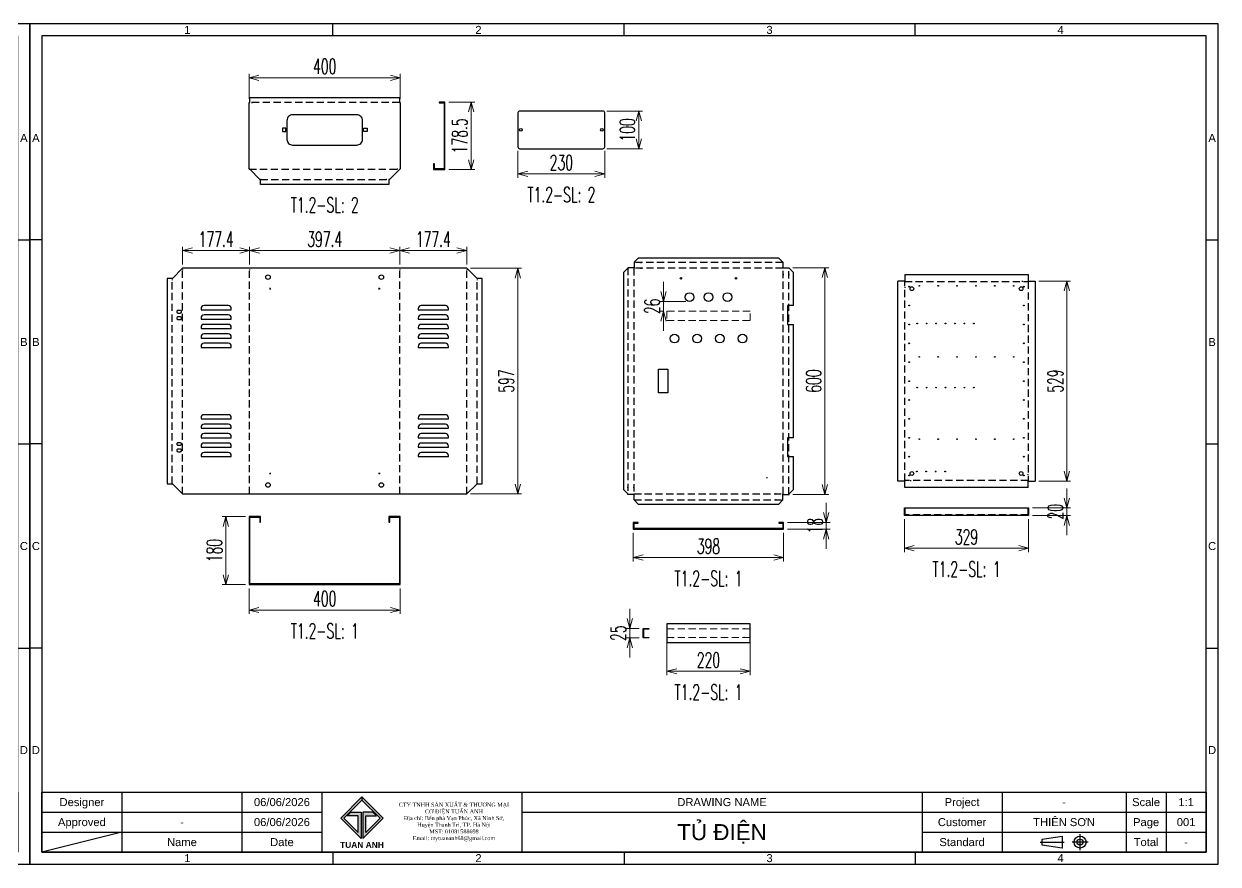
# Model space of a CAD drawing. Header units: millimetres. Extents: x -104279 to -34270, y 22549 to 46153.
# Drawn here: x -101150 to -97988, y 43929 to 46153 of the extents above; entities that cross this region are included whole.
import ezdxf
from ezdxf.enums import TextEntityAlignment as Align

# ---------------------------------------------------------------- set-up
doc = ezdxf.new("R2010")
doc.units = ezdxf.units.MM
doc.header["$LTSCALE"] = 3
doc.linetypes.add('HIDDEN', pattern=[9.525, 6.35, -3.175])
doc.layers.add('@.DM. NÉT ĐỨT', color=8, linetype='HIDDEN', lineweight=9)
for name, color, linetype in [('@.HIDDEN', 8, 'HIDDEN'), ('@.TEXT', 7, 'Continuous'), ('@.VISIBLE', 7, 'Continuous'), ('dim', 7, 'Continuous'), ('S-DIM', 7, 'Continuous')]:
    doc.layers.add(name, color=color, linetype=linetype)
doc.styles.add('Ann_w01', font='romans.shx', dxfattribs={"width": 0.6, "bigfont": 'chineset.shx'})
doc.styles.add('Arial', font='arial.ttf')
doc.dimstyles.new('Dim 01_SC20', dxfattribs={"dimscale": 20, "dimtxt": 2, "dimasz": 1.3, "dimexe": 0.5, "dimexo": 0.5, "dimgap": 0.5, "dimtad": 1, "dimdec": 1, "dimzin": 12, "dimdsep": 46, "dimtxsty": 'Ann_w01', "dimblk": 'OPEN30', "dimcen": 1.5, "dimclrd": 6, "dimclre": 6, "dimclrt": 3, "dimadec": 1, "dimazin": 3, "dimtm": 1e-09, "dimtfac": 1, "dimtdec": 1, "dimtix": 1, "dimtmove": 0, "dimatfit": 3, "dimldrblk": 'OPEN30', "dimfxl": 0, "dimtolj": 1, "dimlwd": 20, "dimlwe": 20, "dimarcsym": 0})

# ---------------------------------------------------------------- blocks, each defined once
blk = doc.blocks.new('Standard ISO')
at = {"color": 6}
for p, q in [((-6, 0), (0, 0)), ((6, 0), (2, 0)), ((4, -2), (4, 2))]:
    blk.add_line(p, q, dxfattribs=at)
blk.add_lwpolyline([(-0.5, 1.5), (-0.5, -1.5), (-5.5, -0.75), (-5.5, 0.75), (-0.5, 1.5)])
for radius in [1.5, 0.75]:
    blk.add_circle((4, 0), radius)
blk = doc.blocks.new('A$C4dbb82d6')
at = {"layer": '@.VISIBLE'}
h = blk.add_hatch(color=30, dxfattribs=at)
h.dxf.hatch_style = 1
h.paths.add_polyline_path([(0.21, 4.97), (3.62, 1.56), (3.62, 5.97), (1.92, 5.97), (1.3, 5.35), (3.12, 5.35), (3.12, 2.59), (0.74, 4.97), (3.75, 7.98), (3.75, 8.51)])
h = blk.add_hatch(color=150, dxfattribs=at)
h.dxf.hatch_style = 1
h.paths.add_polyline_path([(6.76, 4.97), (4.37, 2.59), (4.37, 5.35), (6.2, 5.35), (5.58, 5.97), (3.88, 5.97), (3.88, 1.56), (7.29, 4.97), (3.75, 8.51), (3.75, 7.98)])
at = {"layer": '@.VISIBLE', "color": 30}
blk.add_lwpolyline([(3.62, 5.97), (3.62, 1.56), (0.21, 4.97), (3.75, 8.51), (3.75, 7.98), (0.74, 4.97), (3.12, 2.59), (3.12, 5.35), (1.3, 5.35), (1.92, 5.97)], close=True, dxfattribs=at)
at = {"layer": '@.VISIBLE', "color": 150}
blk.add_lwpolyline([(3.88, 5.97), (3.88, 1.56), (7.29, 4.97), (3.75, 8.51), (3.75, 7.98), (6.76, 4.97), (4.37, 2.59), (4.37, 5.35), (6.2, 5.35), (5.58, 5.97)], close=True, dxfattribs=at)
at = {"layer": '@.VISIBLE', "color": 30, "insert": (3.75, 0.51), "char_height": 1, "attachment_point": 5, "style": 'Ann_w01'}
blk.add_mtext_dynamic_manual_height_columns('{\\fArial|b1|i0|c0|p34;\\W1;TUAN ANH}', width=7.5, gutter_width=49.6, heights=[0], dxfattribs=at)
blk = doc.blocks.new('KHUNG BAN VE (Made by Tung)')
at = {"layer": '@.VISIBLE', "color": 8}
for p, q in [((75.75, 207), (75.75, 210)), ((148.5, 207), (148.5, 210)), ((221.25, 207), (221.25, 210)), ((3, 156), (0, 156)), ((294, 156), (297, 156)), ((3, 105), (0, 105)), ((294, 105), (297, 105)), ((3, 54), (0, 54)), ((294, 54), (297, 54)), ((23, 18), (23, 3)), ((53, 18), (53, 3)), ((73, 18), (73, 3)), ((123, 18), (123, 3)), ((223, 18), (223, 3)), ((243, 18), (243, 3)), ((274, 18), (274, 3)), ((284, 18), (284, 3)), ((3, 13), (73, 13)), ((123, 13), (294, 13)), ((3, 8), (73, 8)), ((23, 8), (3, 3)), ((223, 8), (294, 8)), ((75.75, 3), (75.75, 0)), ((148.5, 3), (148.5, 0)), ((221.25, 3), (221.25, 0))]:
    blk.add_line(p, q, dxfattribs=at)
for points in [[(0, 0), (297, 0), (297, 210), (0, 210)], [(3, 3), (294, 3), (294, 207), (3, 207)], [(3, 18), (294, 18), (294, 3), (3, 3)]]:
    blk.add_lwpolyline(points, close=True, dxfattribs=at)
at = {"xscale": 1.5, "yscale": 1.5, "zscale": 1.5}
blk.add_blockref('A$C4dbb82d6', (77.375, 4.041), dxfattribs=at)
blk.add_blockref('Standard ISO', (258.5, 5.5))
at = {"layer": '@.TEXT', "color": 1, "style": 'Arial'}
for s, p in [('1', (39.375, 208.5)), ('2', (112.125, 208.5)), ('3', (184.875, 208.5)), ('4', (257.625, 208.5)), ('A', (1.5, 181.5)), ('A', (295.5, 181.5)), ('B', (1.5, 130.5)), ('B', (295.5, 130.5)), ('C', (1.5, 79.5)), ('C', (295.5, 79.5)), ('D', (1.5, 28.5)), ('D', (295.5, 28.5)), ('06/06/2026', (63, 15.5)), ('06/06/2026', (63, 10.5)), ('1', (39.375, 1.5)), ('2', (112.125, 1.5)), ('3', (184.875, 1.5)), ('4', (257.625, 1.5))]:
    blk.add_text(s, height=2, dxfattribs=at).set_placement(p, align=Align.MIDDLE_CENTER)
at = {"layer": '@.TEXT', "color": 2, "style": 'Arial'}
for s, p in [('Designer', (13, 15.5)), ('DRAWING NAME', (173, 15.5)), ('Project', (233, 15.5)), ('Scale', (279, 15.5)), ('Approved', (13, 10.5)), ('Customer', (233, 10.5)), ('Page', (279, 10.5)), ('Name', (38, 5.5)), ('Date', (63, 5.5)), ('Standard', (233, 5.5)), ('Total', (279, 5.5))]:
    blk.add_text(s, height=2, dxfattribs=at).set_placement(p, align=Align.MIDDLE_CENTER)
at = {"layer": '@.TEXT', "color": 1, "style": 'Arial'}
for tag, height, p in [('DESIGNER_NAME', 2, (38, 15.5)), ('PROJECT_CODE', 2, (258.5, 15.5)), ('SCALE', 2, (289, 15.5)), ('APPROVED_NAME', 2, (38, 10.5)), ('DRAWING_NAME', 4, (173, 8)), ('CUSTOMER_NAME', 2, (258.5, 10.5)), ('PAGE', 2, (289, 10.5)), ('TOTAL', 2, (289, 5.5))]:
    blk.add_attdef(tag, text='', height=height, dxfattribs=at).set_placement(p, align=Align.MIDDLE_CENTER)
at = {"layer": '@.VISIBLE', "color": 30, "insert": (106, 10.5), "char_height": 1, "attachment_point": 5, "style": 'Ann_w01'}
blk.add_mtext_dynamic_manual_height_columns('{\\fTimes New Roman|b0|i0|c0|p18;\\W1;CTY TNHH SẢN XUẤT & THƯƠNG MẠI CƠ ĐIỆN TUẤN ANH\\PĐịa chỉ: Bến phà Vạn Phúc, Xã Ninh Sở, Huyện Thanh Trì, TP. Hà Nội\\PMST: 01081588698\\PEmail: ctytuananh68@gmail.com}', width=28.70976, gutter_width=99.197, heights=[0], dxfattribs=at)
blk = doc.blocks.new('_Open30')
at = {"color": 0, "linetype": 'ByBlock', "lineweight": -2}
for p, q in [((-1, 0.27), (0, 0)), ((0, 0), (-1, -0.27)), ((0, 0), (-1, 0))]:
    blk.add_line(p, q, dxfattribs=at)
blk = doc.blocks.new('*D911')
at = {"layer": '@.VISIBLE', "color": 6, "lineweight": 20}
for p, q in [((-100553.3, 44659.3), (-100553.3, 44592)), ((-100153.3, 44659.3), (-100153.3, 44592)), ((-100527.3, 44602), (-100179.3, 44602))]:
    blk.add_line(p, q, dxfattribs=at)
at = {"layer": 'Defpoints', "color": 0}
for p in [(-100553.3, 44669.3), (-100153.3, 44669.3), (-100153.3, 44602)]:
    blk.add_point(p, dxfattribs=at)
at = {"layer": '@.VISIBLE', "color": 6, "lineweight": 20, "xscale": 26, "yscale": 26, "zscale": 26, "rotation": 180}
blk.add_blockref('_Open30', (-100553.3, 44602), dxfattribs=at)
at = {"layer": '@.VISIBLE', "color": 6, "lineweight": 20, "xscale": 26, "yscale": 26, "zscale": 26}
blk.add_blockref('_Open30', (-100153.3, 44602), dxfattribs=at)
at = {"layer": '@.VISIBLE', "color": 3, "insert": (-100353.3, 44632), "char_height": 40, "attachment_point": 5, "style": 'Ann_w01'}
blk.add_mtext('\\A1;400', dxfattribs=at)
blk = doc.blocks.new('*D912')
at = {"layer": '@.VISIBLE', "color": 6, "lineweight": 20}
for p, q in [((-100563.3, 44849.3), (-100625.1, 44849.3)), ((-100615.1, 44695.3), (-100615.1, 44823.3)), ((-100563.3, 44669.3), (-100625.1, 44669.3))]:
    blk.add_line(p, q, dxfattribs=at)
at = {"layer": 'Defpoints', "color": 0}
for p in [(-100615.1, 44849.3), (-100553.3, 44849.3), (-100553.3, 44669.3)]:
    blk.add_point(p, dxfattribs=at)
at = {"layer": '@.VISIBLE', "color": 6, "lineweight": 20, "xscale": 26, "yscale": 26, "zscale": 26}
for p, rotation in [((-100615.1, 44849.3), 90), ((-100615.1, 44669.3), 270)]:
    blk.add_blockref('_Open30', p, dxfattribs=dict(at, rotation=rotation))
at = {"layer": '@.VISIBLE', "color": 3, "insert": (-100645.1, 44759.3), "char_height": 40, "attachment_point": 5, "rotation": 90, "style": 'Ann_w01'}
blk.add_mtext('\\A1;180', dxfattribs=at)
blk = doc.blocks.new('*D913')
at = {"layer": '@.VISIBLE', "color": 6, "lineweight": 20}
for p, q in [((-99967, 45506.4), (-99832.4, 45506.4)), ((-99842.4, 44935.4), (-99842.4, 45480.4)), ((-99967, 44909.4), (-99832.4, 44909.4))]:
    blk.add_line(p, q, dxfattribs=at)
at = {"layer": 'Defpoints', "color": 0}
for p in [(-99977, 45506.4), (-99842.4, 45506.4), (-99977, 44909.4)]:
    blk.add_point(p, dxfattribs=at)
at = {"layer": '@.VISIBLE', "color": 6, "lineweight": 20, "xscale": 26, "yscale": 26, "zscale": 26}
for p, rotation in [((-99842.4, 45506.4), 90), ((-99842.4, 44909.4), 270)]:
    blk.add_blockref('_Open30', p, dxfattribs=dict(at, rotation=rotation))
at = {"layer": '@.VISIBLE', "color": 3, "insert": (-99872.4, 45207.9), "char_height": 40, "attachment_point": 5, "rotation": 90, "style": 'Ann_w01'}
blk.add_mtext('\\A1;597', dxfattribs=at)
blk = doc.blocks.new('*D914')
at = {"layer": '@.VISIBLE', "color": 6, "lineweight": 20}
for p, q in [((-100552, 45516.4), (-100552, 45563.5)), ((-100526, 45553.5), (-100180.6, 45553.5)), ((-100154.6, 45516.4), (-100154.6, 45563.5))]:
    blk.add_line(p, q, dxfattribs=at)
at = {"layer": 'Defpoints', "color": 0}
for p in [(-100154.6, 45553.5), (-100552, 45506.4), (-100154.6, 45506.4)]:
    blk.add_point(p, dxfattribs=at)
at = {"layer": '@.VISIBLE', "color": 6, "lineweight": 20, "xscale": 26, "yscale": 26, "zscale": 26, "rotation": 180}
blk.add_blockref('_Open30', (-100552, 45553.5), dxfattribs=at)
at = {"layer": '@.VISIBLE', "color": 6, "lineweight": 20, "xscale": 26, "yscale": 26, "zscale": 26}
blk.add_blockref('_Open30', (-100154.6, 45553.5), dxfattribs=at)
at = {"layer": '@.VISIBLE', "color": 3, "insert": (-100353.3, 45583.5), "char_height": 40, "attachment_point": 5, "style": 'Ann_w01'}
blk.add_mtext('\\A1;397.4', dxfattribs=at)
blk = doc.blocks.new('*D915')
at = {"layer": '@.VISIBLE', "color": 6, "lineweight": 20}
for p, q in [((-100154.6, 45516.4), (-100154.6, 45563.5)), ((-100128.6, 45553.5), (-100003.2, 45553.5)), ((-99977.2, 45516.4), (-99977.2, 45563.5))]:
    blk.add_line(p, q, dxfattribs=at)
at = {"layer": 'Defpoints', "color": 0}
for p in [(-99977.2, 45553.5), (-100154.6, 45506.4), (-99977.2, 45506.4)]:
    blk.add_point(p, dxfattribs=at)
at = {"layer": '@.VISIBLE', "color": 6, "lineweight": 20, "xscale": 26, "yscale": 26, "zscale": 26, "rotation": 180}
blk.add_blockref('_Open30', (-100154.6, 45553.5), dxfattribs=at)
at = {"layer": '@.VISIBLE', "color": 6, "lineweight": 20, "xscale": 26, "yscale": 26, "zscale": 26}
blk.add_blockref('_Open30', (-99977.2, 45553.5), dxfattribs=at)
at = {"layer": '@.VISIBLE', "color": 3, "insert": (-100065.9, 45583.5), "char_height": 40, "attachment_point": 5, "style": 'Ann_w01'}
blk.add_mtext('\\A1;177.4', dxfattribs=at)
blk = doc.blocks.new('*D901')
at = {"layer": '@.VISIBLE', "color": 6, "lineweight": 20}
for p, q in [((-100729.4, 45516.4), (-100729.4, 45563.5)), ((-100578, 45553.5), (-100703.4, 45553.5)), ((-100552, 45516.4), (-100552, 45563.5))]:
    blk.add_line(p, q, dxfattribs=at)
at = {"layer": 'Defpoints', "color": 0}
for p in [(-100729.4, 45553.5), (-100729.4, 45506.4), (-100552, 45506.4)]:
    blk.add_point(p, dxfattribs=at)
at = {"layer": '@.VISIBLE', "color": 6, "lineweight": 20, "xscale": 26, "yscale": 26, "zscale": 26, "rotation": 180}
blk.add_blockref('_Open30', (-100729.4, 45553.5), dxfattribs=at)
at = {"layer": '@.VISIBLE', "color": 6, "lineweight": 20, "xscale": 26, "yscale": 26, "zscale": 26}
blk.add_blockref('_Open30', (-100552, 45553.5), dxfattribs=at)
at = {"layer": '@.VISIBLE', "color": 3, "insert": (-100640.7, 45583.5), "char_height": 40, "attachment_point": 5, "style": 'Ann_w01'}
blk.add_mtext('\\A1;177.4', dxfattribs=at)
blk = doc.blocks.new('*D916')
at = {"layer": '@.VISIBLE', "color": 6, "lineweight": 20}
for p, q in [((-100024.9, 45946.2), (-99956, 45946.2)), ((-99966, 45793.7), (-99966, 45920.2)), ((-100024.9, 45767.7), (-99956, 45767.7))]:
    blk.add_line(p, q, dxfattribs=at)
at = {"layer": 'Defpoints', "color": 0}
for p in [(-100034.9, 45946.2), (-99966, 45946.2), (-100034.9, 45767.7)]:
    blk.add_point(p, dxfattribs=at)
at = {"layer": '@.VISIBLE', "color": 6, "lineweight": 20, "xscale": 26, "yscale": 26, "zscale": 26}
for p, rotation in [((-99966, 45946.2), 90), ((-99966, 45767.7), 270)]:
    blk.add_blockref('_Open30', p, dxfattribs=dict(at, rotation=rotation))
at = {"layer": '@.VISIBLE', "color": 3, "insert": (-99996, 45857), "char_height": 40, "attachment_point": 5, "rotation": 90, "style": 'Ann_w01'}
blk.add_mtext('\\A1;178.5', dxfattribs=at)
blk = doc.blocks.new('*D917')
at = {"layer": '@.VISIBLE', "color": 6, "lineweight": 20}
for p, q in [((-100553.3, 45954.9), (-100553.3, 46020.7)), ((-100527.3, 46010.7), (-100179.3, 46010.7)), ((-100153.3, 45954.9), (-100153.3, 46020.7))]:
    blk.add_line(p, q, dxfattribs=at)
at = {"layer": 'Defpoints', "color": 0}
for p in [(-100153.3, 46010.7), (-100553.3, 45944.9), (-100153.3, 45944.9)]:
    blk.add_point(p, dxfattribs=at)
at = {"layer": '@.VISIBLE', "color": 6, "lineweight": 20, "xscale": 26, "yscale": 26, "zscale": 26, "rotation": 180}
blk.add_blockref('_Open30', (-100553.3, 46010.7), dxfattribs=at)
at = {"layer": '@.VISIBLE', "color": 6, "lineweight": 20, "xscale": 26, "yscale": 26, "zscale": 26}
blk.add_blockref('_Open30', (-100153.3, 46010.7), dxfattribs=at)
at = {"layer": '@.VISIBLE', "color": 3, "insert": (-100353.3, 46040.7), "char_height": 40, "attachment_point": 5, "style": 'Ann_w01'}
blk.add_mtext('\\A1;400', dxfattribs=at)
blk = doc.blocks.new('*D918')
at = {"layer": '@.VISIBLE', "color": 6, "lineweight": 20}
for p, q in [((-99841.9, 45817.7), (-99841.9, 45746.3)), ((-99611.9, 45817.7), (-99611.9, 45746.3)), ((-99815.9, 45756.3), (-99637.9, 45756.3))]:
    blk.add_line(p, q, dxfattribs=at)
at = {"layer": 'Defpoints', "color": 0}
for p in [(-99841.9, 45827.7), (-99611.9, 45827.7), (-99611.9, 45756.3)]:
    blk.add_point(p, dxfattribs=at)
at = {"layer": '@.VISIBLE', "color": 6, "lineweight": 20, "xscale": 26, "yscale": 26, "zscale": 26, "rotation": 180}
blk.add_blockref('_Open30', (-99841.9, 45756.3), dxfattribs=at)
at = {"layer": '@.VISIBLE', "color": 6, "lineweight": 20, "xscale": 26, "yscale": 26, "zscale": 26}
blk.add_blockref('_Open30', (-99611.9, 45756.3), dxfattribs=at)
at = {"layer": '@.VISIBLE', "color": 3, "insert": (-99726.9, 45786.3), "char_height": 40, "attachment_point": 5, "style": 'Ann_w01'}
blk.add_mtext('\\A1;230', dxfattribs=at)
blk = doc.blocks.new('*D919')
at = {"layer": '@.VISIBLE', "color": 6, "lineweight": 20}
for p, q in [((-99606.9, 45922.7), (-99512.2, 45922.7)), ((-99522.2, 45896.7), (-99522.2, 45848.7)), ((-99606.9, 45822.7), (-99512.2, 45822.7))]:
    blk.add_line(p, q, dxfattribs=at)
at = {"layer": 'Defpoints', "color": 0}
for p in [(-99616.9, 45922.7), (-99616.9, 45822.7), (-99522.2, 45822.7)]:
    blk.add_point(p, dxfattribs=at)
at = {"layer": '@.VISIBLE', "color": 6, "lineweight": 20, "xscale": 26, "yscale": 26, "zscale": 26}
for p, rotation in [((-99522.2, 45922.7), 90), ((-99522.2, 45822.7), 270)]:
    blk.add_blockref('_Open30', p, dxfattribs=dict(at, rotation=rotation))
at = {"layer": '@.VISIBLE', "color": 3, "insert": (-99552.2, 45872.7), "char_height": 40, "attachment_point": 5, "rotation": 90, "style": 'Ann_w01'}
blk.add_mtext('\\A1;100', dxfattribs=at)
blk = doc.blocks.new('*D920')
at = {"layer": '@.VISIBLE', "color": 6, "lineweight": 20}
for p, q in [((-99536.5, 44805.9), (-99536.5, 44730.8)), ((-99138.5, 44805.9), (-99138.5, 44730.8)), ((-99510.5, 44740.8), (-99164.5, 44740.8))]:
    blk.add_line(p, q, dxfattribs=at)
at = {"layer": 'Defpoints', "color": 0}
for p in [(-99536.5, 44815.9), (-99138.5, 44815.9), (-99138.5, 44740.8)]:
    blk.add_point(p, dxfattribs=at)
at = {"layer": '@.VISIBLE', "color": 6, "lineweight": 20, "xscale": 26, "yscale": 26, "zscale": 26, "rotation": 180}
blk.add_blockref('_Open30', (-99536.5, 44740.8), dxfattribs=at)
at = {"layer": '@.VISIBLE', "color": 6, "lineweight": 20, "xscale": 26, "yscale": 26, "zscale": 26}
blk.add_blockref('_Open30', (-99138.5, 44740.8), dxfattribs=at)
at = {"layer": '@.VISIBLE', "color": 3, "insert": (-99337.5, 44770.8), "char_height": 40, "attachment_point": 5, "style": 'Ann_w01'}
blk.add_mtext('\\A1;398', dxfattribs=at)
blk = doc.blocks.new('*D921')
at = {"layer": 'Defpoints', "color": 0}
for p in [(-99124.2, 45507.9), (-99029.2, 45507.9), (-99124.2, 44907.9)]:
    blk.add_point(p, dxfattribs=at)
at = {"layer": 'dim', "color": 6, "lineweight": 20}
for p, q in [((-99114.2, 45507.9), (-99019.2, 45507.9)), ((-99029.2, 44933.9), (-99029.2, 45481.9)), ((-99114.2, 44907.9), (-99019.2, 44907.9))]:
    blk.add_line(p, q, dxfattribs=at)
at = {"layer": 'dim', "color": 6, "lineweight": 20, "xscale": 26, "yscale": 26, "zscale": 26}
for p, rotation in [((-99029.2, 45507.9), 90), ((-99029.2, 44907.9), 270)]:
    blk.add_blockref('_Open30', p, dxfattribs=dict(at, rotation=rotation))
at = {"layer": 'dim', "color": 3, "insert": (-99059.2, 45207.9), "char_height": 40, "attachment_point": 5, "rotation": 90, "style": 'Ann_w01'}
blk.add_mtext('\\A1;600', dxfattribs=at)
blk = doc.blocks.new('*U893')
at = {"color": 2}
blk.add_lwpolyline([(32, 5.5), (-32, 5.5, 0.414214), (-40, -2.5), (-40, -5.5), (40, -5.5), (40, -2.5, 0.414214)], format="xyb", close=True, dxfattribs=at)
blk = doc.blocks.new('*U894')
at = {"color": 0, "linetype": 'ByBlock', "lineweight": -2}
for p in [(0, 100), (0, 75), (0, 50), (0, 25), (0, 0)]:
    blk.add_blockref('*U893', p, dxfattribs=at)
blk = doc.blocks.new('*U895')
at = {"color": 2}
blk.add_lwpolyline([(32, 5.5), (-32, 5.5, 0.414214), (-40, -2.5), (-40, -5.5), (40, -5.5), (40, -2.5, 0.414214)], format="xyb", close=True, dxfattribs=at)
blk = doc.blocks.new('*U896')
at = {"color": 0, "linetype": 'ByBlock', "lineweight": -2}
for p in [(0, 100), (0, 75), (0, 50), (0, 25), (0, 0)]:
    blk.add_blockref('*U895', p, dxfattribs=at)
blk = doc.blocks.new('*U897')
at = {"color": 2}
blk.add_lwpolyline([(32, 5.5), (-32, 5.5, 0.414214), (-40, -2.5), (-40, -5.5), (40, -5.5), (40, -2.5, 0.414214)], format="xyb", close=True, dxfattribs=at)
blk = doc.blocks.new('*U885')
at = {"color": 0, "linetype": 'ByBlock', "lineweight": -2}
for p in [(0, 100), (0, 75), (0, 50), (0, 25), (0, 0)]:
    blk.add_blockref('*U897', p, dxfattribs=at)
blk = doc.blocks.new('*U889')
at = {"color": 2}
blk.add_lwpolyline([(32, 5.5), (-32, 5.5, 0.414214), (-40, -2.5), (-40, -5.5), (40, -5.5), (40, -2.5, 0.414214)], format="xyb", close=True, dxfattribs=at)
blk = doc.blocks.new('*U890')
at = {"color": 0, "linetype": 'ByBlock', "lineweight": -2}
for p in [(0, 100), (0, 75), (0, 50), (0, 25), (0, 0)]:
    blk.add_blockref('*U889', p, dxfattribs=at)
blk = doc.blocks.new('*D904')
at = {"layer": '@.VISIBLE', "color": 6, "lineweight": 20}
for p, q in [((-99447.5, 44518.1), (-99447.5, 44429.7)), ((-99227.5, 44518.1), (-99227.5, 44429.7)), ((-99421.5, 44439.7), (-99253.5, 44439.7))]:
    blk.add_line(p, q, dxfattribs=at)
at = {"layer": 'Defpoints', "color": 0}
for p in [(-99447.5, 44528.1), (-99227.5, 44528.1), (-99227.5, 44439.7)]:
    blk.add_point(p, dxfattribs=at)
at = {"layer": '@.VISIBLE', "color": 6, "lineweight": 20, "xscale": 26, "yscale": 26, "zscale": 26, "rotation": 180}
blk.add_blockref('_Open30', (-99447.5, 44439.7), dxfattribs=at)
at = {"layer": '@.VISIBLE', "color": 6, "lineweight": 20, "xscale": 26, "yscale": 26, "zscale": 26}
blk.add_blockref('_Open30', (-99227.5, 44439.7), dxfattribs=at)
at = {"layer": '@.VISIBLE', "color": 3, "insert": (-99337.5, 44469.7), "char_height": 40, "attachment_point": 5, "style": 'Ann_w01'}
blk.add_mtext('\\A1;220', dxfattribs=at)
blk = doc.blocks.new('*D922')
at = {"layer": '@.VISIBLE', "color": 6, "lineweight": 20}
for p, q in [((-99545.8, 44579.1), (-99545.8, 44605.1)), ((-99520.7, 44553.1), (-99555.8, 44553.1)), ((-99545.8, 44553.1), (-99545.8, 44528.1)), ((-99520.7, 44528.1), (-99555.8, 44528.1)), ((-99545.8, 44502.1), (-99545.8, 44476.1))]:
    blk.add_line(p, q, dxfattribs=at)
at = {"layer": 'Defpoints', "color": 0}
for p in [(-99510.7, 44553.1), (-99545.8, 44528.1), (-99510.7, 44528.1)]:
    blk.add_point(p, dxfattribs=at)
at = {"layer": '@.VISIBLE', "color": 6, "lineweight": 20, "xscale": 26, "yscale": 26, "zscale": 26}
for p, rotation in [((-99545.8, 44553.1), 270), ((-99545.8, 44528.1), 90)]:
    blk.add_blockref('_Open30', p, dxfattribs=dict(at, rotation=rotation))
at = {"layer": '@.VISIBLE', "color": 3, "insert": (-99575.8, 44540.6), "char_height": 40, "attachment_point": 5, "rotation": 90, "style": 'Ann_w01'}
blk.add_mtext('\\A1;25', dxfattribs=at)
blk = doc.blocks.new('*D923')
at = {"layer": 'Defpoints', "color": 0}
for p in [(-98819, 44852), (-98490, 44852), (-98490, 44765.4)]:
    blk.add_point(p, dxfattribs=at)
at = {"layer": 'dim', "color": 6, "lineweight": 20}
for p, q in [((-98819, 44842), (-98819, 44755.4)), ((-98490, 44842), (-98490, 44755.4)), ((-98793, 44765.4), (-98516, 44765.4))]:
    blk.add_line(p, q, dxfattribs=at)
at = {"layer": 'dim', "color": 6, "lineweight": 20, "xscale": 26, "yscale": 26, "zscale": 26, "rotation": 180}
blk.add_blockref('_Open30', (-98819, 44765.4), dxfattribs=at)
at = {"layer": 'dim', "color": 6, "lineweight": 20, "xscale": 26, "yscale": 26, "zscale": 26}
blk.add_blockref('_Open30', (-98490, 44765.4), dxfattribs=at)
at = {"layer": 'dim', "color": 3, "insert": (-98654.5, 44795.4), "char_height": 40, "attachment_point": 5, "style": 'Ann_w01'}
blk.add_mtext('\\A1;329', dxfattribs=at)
blk = doc.blocks.new('*D924')
at = {"layer": 'Defpoints', "color": 0}
for p in [(-98472.6, 45472.4), (-98389, 45472.4), (-98472.6, 44943.4)]:
    blk.add_point(p, dxfattribs=at)
at = {"layer": 'dim', "color": 6, "lineweight": 20}
for p, q in [((-98462.6, 45472.4), (-98379, 45472.4)), ((-98389, 44969.4), (-98389, 45446.4)), ((-98462.6, 44943.4), (-98379, 44943.4))]:
    blk.add_line(p, q, dxfattribs=at)
at = {"layer": 'dim', "color": 6, "lineweight": 20, "xscale": 26, "yscale": 26, "zscale": 26}
for p, rotation in [((-98389, 45472.4), 90), ((-98389, 44943.4), 270)]:
    blk.add_blockref('_Open30', p, dxfattribs=dict(at, rotation=rotation))
at = {"layer": 'dim', "color": 3, "insert": (-98419, 45207.9), "char_height": 40, "attachment_point": 5, "rotation": 90, "style": 'Ann_w01'}
blk.add_mtext('\\A1;529', dxfattribs=at)
blk = doc.blocks.new('*U987')
blk.add_circle((0, 0), 1)
blk = doc.blocks.new('*U988')
at = {"color": 0, "linetype": 'ByBlock', "lineweight": -2}
for p in [(0, 0), (50, 0), (100, 0), (150, 0), (200, 0), (250, 0), (300, 0), (350, 0), (400, 0), (450, 0), (500, 0)]:
    blk.add_blockref('*U987', p, dxfattribs=at)
blk = doc.blocks.new('*U989')
blk.add_circle((0, 0), 1)
blk = doc.blocks.new('*U990')
at = {"color": 0, "linetype": 'ByBlock', "lineweight": -2}
for p in [(0, 0), (50, 0), (100, 0), (150, 0), (200, 0), (250, 0)]:
    blk.add_blockref('*U989', p, dxfattribs=at)
blk = doc.blocks.new('*U991')
blk.add_circle((0, 0), 1)
blk = doc.blocks.new('*U992')
at = {"color": 0, "linetype": 'ByBlock', "lineweight": -2}
for p in [(0, 0), (50, 0), (100, 0), (150, 0), (200, 0), (250, 0), (300, 0), (350, 0), (400, 0), (450, 0), (500, 0)]:
    blk.add_blockref('*U991', p, dxfattribs=at)
blk = doc.blocks.new('*U979')
blk.add_circle((0, 0), 1)
blk = doc.blocks.new('*U980')
at = {"color": 0, "linetype": 'ByBlock', "lineweight": -2}
for p in [(0, 0), (50, 0), (100, 0), (150, 0), (200, 0), (250, 0)]:
    blk.add_blockref('*U979', p, dxfattribs=at)
blk = doc.blocks.new('*U981')
blk.add_circle((0, 0), 1)
blk = doc.blocks.new('*U982')
at = {"color": 0, "linetype": 'ByBlock', "lineweight": -2}
for p in [(0, 0), (50, 0), (100, 0), (150, 0), (200, 0), (250, 0)]:
    blk.add_blockref('*U981', p, dxfattribs=at)
blk = doc.blocks.new('*U983')
blk.add_circle((0, 0), 1)
blk = doc.blocks.new('*U984')
at = {"color": 0, "linetype": 'ByBlock', "lineweight": -2}
for p in [(0, 0), (25, 0), (50, 0), (75, 0), (100, 0), (125, 0), (150, 0)]:
    blk.add_blockref('*U983', p, dxfattribs=at)
blk = doc.blocks.new('*U985')
blk.add_circle((0, 0), 1)
blk = doc.blocks.new('*U986')
at = {"color": 0, "linetype": 'ByBlock', "lineweight": -2}
for p in [(0, 0), (25, 0), (50, 0), (75, 0), (100, 0), (125, 0), (150, 0)]:
    blk.add_blockref('*U985', p, dxfattribs=at)
blk = doc.blocks.new('*U978')
blk.add_circle((0, 0), 1)
blk = doc.blocks.new('*U976')
at = {"color": 0, "linetype": 'ByBlock', "lineweight": -2}
for p in [(0, 0), (25, 0), (50, 0), (75, 0)]:
    blk.add_blockref('*U978', p, dxfattribs=at)
blk = doc.blocks.new('*D993')
at = {"layer": 'Defpoints', "color": 0}
for p in [(-98490, 44872), (-98490, 44852), (-98389, 44852)]:
    blk.add_point(p, dxfattribs=at)
at = {"layer": 'S-DIM', "color": 6, "lineweight": 20}
for p, q in [((-98389, 44898), (-98389, 44924)), ((-98480, 44872), (-98379, 44872)), ((-98389, 44872), (-98389, 44852)), ((-98480, 44852), (-98379, 44852)), ((-98389, 44826), (-98389, 44800))]:
    blk.add_line(p, q, dxfattribs=at)
at = {"layer": 'S-DIM', "color": 6, "lineweight": 20, "xscale": 26, "yscale": 26, "zscale": 26}
for p, rotation in [((-98389, 44872), 270), ((-98389, 44852), 90)]:
    blk.add_blockref('_Open30', p, dxfattribs=dict(at, rotation=rotation))
at = {"layer": 'S-DIM', "color": 3, "insert": (-98419, 44862), "char_height": 40, "attachment_point": 5, "rotation": 90, "style": 'Ann_w01'}
blk.add_mtext('\\A1;20', dxfattribs=at)
blk = doc.blocks.new('*D995')
at = {"layer": 'Defpoints', "color": 0}
for p in [(-99387.5, 45418.9), (-99456.4, 45392.9), (-99447.5, 45392.9)]:
    blk.add_point(p, dxfattribs=at)
at = {"layer": 'S-DIM', "color": 6, "lineweight": 20}
for p, q in [((-99456.4, 45444.9), (-99456.4, 45470.9)), ((-99397.5, 45418.9), (-99466.4, 45418.9)), ((-99456.4, 45418.9), (-99456.4, 45392.9)), ((-99457.5, 45392.9), (-99466.4, 45392.9)), ((-99456.4, 45366.9), (-99456.4, 45340.9))]:
    blk.add_line(p, q, dxfattribs=at)
at = {"layer": 'S-DIM', "color": 6, "lineweight": 20, "xscale": 26, "yscale": 26, "zscale": 26}
for p, rotation in [((-99456.4, 45418.9), 270), ((-99456.4, 45392.9), 90)]:
    blk.add_blockref('_Open30', p, dxfattribs=dict(at, rotation=rotation))
at = {"layer": 'S-DIM', "color": 3, "insert": (-99486.4, 45405.9), "char_height": 40, "attachment_point": 5, "rotation": 90, "style": 'Ann_w01'}
blk.add_mtext('\\A1;26', dxfattribs=at)
blk = doc.blocks.new('*D996')
at = {"layer": 'Defpoints', "color": 0}
for p in [(-99138.5, 44833.9), (-99025.7, 44833.9), (-99138.5, 44815.9)]:
    blk.add_point(p, dxfattribs=at)
at = {"layer": 'S-DIM', "color": 6, "lineweight": 20}
for p, q in [((-99025.7, 44859.9), (-99025.7, 44885.9)), ((-99128.5, 44833.9), (-99015.7, 44833.9)), ((-99025.7, 44815.9), (-99025.7, 44833.9)), ((-99128.5, 44815.9), (-99015.7, 44815.9)), ((-99025.7, 44789.9), (-99025.7, 44763.9))]:
    blk.add_line(p, q, dxfattribs=at)
at = {"layer": 'S-DIM', "color": 6, "lineweight": 20, "xscale": 26, "yscale": 26, "zscale": 26}
for p, rotation in [((-99025.7, 44833.9), 270), ((-99025.7, 44815.9), 90)]:
    blk.add_blockref('_Open30', p, dxfattribs=dict(at, rotation=rotation))
at = {"layer": 'S-DIM', "color": 3, "insert": (-99055.7, 44824.9), "char_height": 40, "attachment_point": 5, "rotation": 90, "style": 'Ann_w01'}
blk.add_mtext('\\A1;18', dxfattribs=at)

msp = doc.modelspace()

# ---------------------------------------------------------------- linework, layer by layer
at = {"color": 1}
for p, q in [((-99433.04, 44551.76), (-99431.04, 44551.76)), ((-99241.87, 44551.76), (-99243.87, 44551.76)), ((-99433.04, 44529.36), (-99431.04, 44529.36)), ((-99241.87, 44529.36), (-99243.87, 44529.36))]:
    msp.add_line(p, q, dxfattribs=at)
for points in [[(-99495.67, 44528.06), (-99510.67, 44528.06), (-99510.67, 44553.06), (-99495.67, 44553.06), (-99495.67, 44551.56), (-99509.17, 44551.56), (-99509.17, 44529.56), (-99495.67, 44529.56)], [(-99447.46, 44515.66), (-99227.46, 44515.66), (-99227.46, 44565.46), (-99447.46, 44565.46)]]:
    msp.add_lwpolyline(points, close=True)
for centre in [(-99427.46, 45320.34), (-99367.46, 45320.34), (-99307.46, 45320.34), (-99247.46, 45320.34)]:
    msp.add_circle(centre, 11.5)
at = {"layer": '@.DM. NÉT ĐỨT', "linetype": 'HIDDEN'}
for p, q in [((-99447.46, 44551.76), (-99227.46, 44551.76)), ((-99447.46, 44529.36), (-99227.46, 44529.36))]:
    msp.add_line(p, q, dxfattribs=at)
at = {"layer": '@.DM. NÉT ĐỨT'}
msp.add_lwpolyline([(-99447.46, 45367.87), (-99227.46, 45367.87), (-99227.46, 45392.87), (-99447.46, 45392.87)], close=True, dxfattribs=at)
at = {"layer": '@.HIDDEN'}
for p, q in [((-100155.28, 45944.93), (-100551.28, 45944.93)), ((-100553.28, 45769.03), (-100153.28, 45769.03)), ((-100523.28, 45741.63), (-100183.28, 45741.63)), ((-100729.38, 44909.37), (-100729.38, 45506.37)), ((-100551.98, 44909.37), (-100551.98, 45506.37)), ((-100154.58, 44909.37), (-100154.58, 45506.37)), ((-99977.18, 44909.37), (-99977.18, 45506.37)), ((-100756.78, 44936.37), (-100756.78, 45479.37)), ((-99949.78, 44936.37), (-99949.78, 45479.37))]:
    msp.add_line(p, q, dxfattribs=at)
for points in [[(-99140.36, 45521.97), (-99534.56, 45521.97)], [(-99550.56, 45507.87), (-99550.56, 44907.87)], [(-99124.36, 44907.87), (-99124.36, 45507.87)], [(-99534.56, 44893.77), (-99140.36, 44893.77)]]:
    msp.add_lwpolyline(points, dxfattribs=at)
for points in [[(-99535.16, 44909.17), (-99139.76, 44909.17), (-99139.76, 45506.57), (-99535.16, 45506.57)], [(-98817.68, 45471.07), (-98491.28, 45471.07), (-98491.28, 44944.67), (-98817.68, 44944.67)]]:
    msp.add_lwpolyline(points, close=True, dxfattribs=at)
at = {"layer": '@.VISIBLE'}
for p, q in [((-100546.68, 45944.93), (-100544.68, 45944.93)), ((-100159.88, 45944.93), (-100161.88, 45944.93)), ((-100546.68, 45769.03), (-100544.68, 45769.03)), ((-100518.11, 45741.63), (-100516.11, 45741.63)), ((-100188.45, 45741.63), (-100190.45, 45741.63)), ((-100159.88, 45769.03), (-100161.88, 45769.03)), ((-99517.03, 45521.97), (-99515.03, 45521.97)), ((-99157.88, 45521.97), (-99159.88, 45521.97)), ((-100729.38, 45503.65), (-100729.38, 45501.65)), ((-100551.98, 45503.65), (-100551.98, 45501.65)), ((-100154.58, 45503.65), (-100154.58, 45501.65)), ((-99977.18, 45503.65), (-99977.18, 45501.65)), ((-99550.56, 45490.57), (-99550.56, 45488.57)), ((-99535.16, 45490.57), (-99535.16, 45488.57)), ((-99534.56, 45507.87), (-99534.56, 45506.57)), ((-99517.03, 45506.57), (-99515.03, 45506.57)), ((-99157.88, 45506.57), (-99159.88, 45506.57)), ((-99140.36, 45507.87), (-99140.36, 45506.57)), ((-99139.76, 45490.57), (-99139.76, 45488.57)), ((-99124.36, 45490.57), (-99124.36, 45488.57)), ((-100756.78, 45476.65), (-100756.78, 45474.65)), ((-99949.78, 45476.65), (-99949.78, 45474.65)), ((-98817.38, 45471.07), (-98817.38, 45472.37)), ((-98803.31, 45471.07), (-98801.31, 45471.07)), ((-98505.65, 45471.07), (-98507.65, 45471.07)), ((-98491.58, 45471.07), (-98491.58, 45472.37)), ((-98817.68, 45456.32), (-98817.68, 45454.32)), ((-98491.28, 45456.32), (-98491.28, 45454.32)), ((-99183.46, 44952.87), (-99181.46, 44952.87)), ((-99182.46, 44951.87), (-99182.46, 44953.87)), ((-98817.68, 44959.42), (-98817.68, 44961.42)), ((-98491.28, 44959.42), (-98491.28, 44961.42)), ((-100756.78, 44938.58), (-100756.78, 44940.58)), ((-99949.78, 44939.08), (-99949.78, 44941.08)), ((-99550.56, 44925.17), (-99550.56, 44927.17)), ((-99535.16, 44925.17), (-99535.16, 44927.17)), ((-99139.76, 44925.17), (-99139.76, 44927.17)), ((-99124.36, 44925.17), (-99124.36, 44927.17)), ((-98817.38, 44944.67), (-98817.38, 44943.37)), ((-98803.31, 44944.67), (-98801.31, 44944.67)), ((-98505.65, 44944.67), (-98507.65, 44944.67)), ((-98491.58, 44944.67), (-98491.58, 44943.37)), ((-100729.38, 44912.08), (-100729.38, 44914.08)), ((-100551.98, 44912.08), (-100551.98, 44914.08)), ((-100154.58, 44912.08), (-100154.58, 44914.08)), ((-99977.18, 44912.08), (-99977.18, 44914.08)), ((-99534.56, 44907.87), (-99534.56, 44909.17)), ((-99517.03, 44909.17), (-99515.03, 44909.17)), ((-99517.03, 44893.77), (-99515.03, 44893.77)), ((-99157.88, 44909.17), (-99159.88, 44909.17)), ((-99157.88, 44893.77), (-99159.88, 44893.77)), ((-99140.36, 44907.87), (-99140.36, 44909.17))]:
    msp.add_line(p, q, dxfattribs=at)
at = {"layer": '@.VISIBLE', "color": 3}
for p, q in [((-100499.78, 45452.37), (-100495.78, 45452.37)), ((-100206.78, 45452.37), (-100210.78, 45452.37)), ((-100499.78, 44963.37), (-100495.78, 44963.37)), ((-100206.78, 44963.37), (-100210.78, 44963.37))]:
    msp.add_line(p, q, dxfattribs=at)
at = {"layer": '@.VISIBLE'}
for points in [[(-100153.28, 45768.83), (-100154.78, 45768.83), (-100181.78, 45741.83), (-100183.28, 45741.83), (-100183.28, 45727.93), (-100523.28, 45727.93), (-100523.28, 45741.83), (-100524.78, 45741.83), (-100551.78, 45768.83), (-100553.28, 45768.83), (-100553.28, 45944.93), (-100551.28, 45944.93), (-100551.28, 45958.63), (-100155.28, 45958.63), (-100155.28, 45944.93), (-100153.28, 45944.93)], [(-100036.9, 45944.23), (-100036.9, 45769.73), (-100062.9, 45769.73), (-100062.9, 45782.73), (-100064.9, 45782.73), (-100064.9, 45767.73), (-100034.9, 45767.73), (-100034.9, 45946.23), (-100049.9, 45946.23), (-100049.9, 45944.23)], [(-100465.28, 45868.23), (-100456.28, 45868.23), (-100456.28, 45877.23), (-100465.28, 45877.23)], [(-100241.28, 45868.23), (-100250.28, 45868.23), (-100250.28, 45877.23), (-100241.28, 45877.23)], [(-100729.58, 44909.37), (-99976.98, 44909.37), (-99949.98, 44936.37), (-99936.08, 44936.37), (-99936.08, 45479.37), (-99949.98, 45479.37), (-99976.98, 45506.37), (-100729.58, 45506.37), (-100756.58, 45479.37), (-100770.48, 45479.37), (-100770.48, 44936.37), (-100756.58, 44936.37)], [(-99469.46, 45239.37), (-99445.46, 45239.37), (-99445.46, 45176.37), (-99469.46, 45176.37)], [(-100523.28, 44834.3), (-100523.28, 44849.3), (-100553.28, 44849.3), (-100553.28, 44669.3), (-100153.28, 44669.3), (-100153.28, 44849.3), (-100183.28, 44849.3), (-100183.28, 44834.3), (-100181.28, 44834.3), (-100181.28, 44847.3), (-100155.28, 44847.3), (-100155.28, 44671.3), (-100551.28, 44671.3), (-100551.28, 44847.3), (-100525.28, 44847.3), (-100525.28, 44834.3)]]:
    msp.add_lwpolyline(points, close=True, dxfattribs=at)
for points in [[(-100438.28, 45832.73), (-100268.28, 45832.73, 0.4142136), (-100253.28, 45847.73), (-100253.28, 45897.73, 0.4142136), (-100268.28, 45912.73), (-100438.28, 45912.73, 0.4142136), (-100453.28, 45897.73), (-100453.28, 45847.73, 0.4142136)], [(-99836.87, 45822.73), (-99616.87, 45822.73, 0.4142136), (-99611.87, 45827.73), (-99611.87, 45917.73, 0.4142136), (-99616.87, 45922.73), (-99836.87, 45922.73, 0.4142136), (-99841.87, 45917.73), (-99841.87, 45827.73, 0.4142136)], [(-100741.43, 45387.87), (-100735.93, 45387.87, 0.4142136), (-100732.43, 45391.37), (-100732.43, 45391.37, 0.4142136), (-100735.93, 45394.87), (-100741.43, 45394.87, 0.4142136), (-100744.93, 45391.37), (-100744.93, 45391.37, 0.4142136)], [(-100741.43, 45370.87), (-100735.93, 45370.87, 0.4142136), (-100732.43, 45374.37), (-100732.43, 45374.37, 0.4142136), (-100735.93, 45377.87), (-100741.43, 45377.87, 0.4142136), (-100744.93, 45374.37), (-100744.93, 45374.37, 0.4142136)], [(-100741.43, 45037.87), (-100735.93, 45037.87, 0.4142136), (-100732.43, 45041.37), (-100732.43, 45041.37, 0.4142136), (-100735.93, 45044.87), (-100741.43, 45044.87, 0.4142136), (-100744.93, 45041.37), (-100744.93, 45041.37, 0.4142136)], [(-100741.43, 45020.87), (-100735.93, 45020.87, 0.4142136), (-100732.43, 45024.37), (-100732.43, 45024.37, 0.4142136), (-100735.93, 45027.87), (-100741.43, 45027.87, 0.4142136), (-100744.93, 45024.37), (-100744.93, 45024.37, 0.4142136)]]:
    msp.add_lwpolyline(points, format="xyb", close=True, dxfattribs=at)
for points in [[(-99523.46, 45533.67), (-99534.56, 45522.57), (-99534.56, 45507.87), (-99550.76, 45507.87), (-99550.76, 45506.37), (-99562.26, 45494.87)], [(-99151.46, 45533.67), (-99523.46, 45533.67)], [(-99151.46, 45533.67), (-99140.36, 45522.57), (-99140.36, 45507.87), (-99124.16, 45507.87), (-99124.16, 45506.37), (-99112.66, 45494.87)], [(-99562.26, 45494.87), (-99562.26, 44920.87)], [(-99112.66, 45407.87), (-99112.66, 45494.87)], [(-98817.38, 45489.77), (-98817.38, 45472.37), (-98836.38, 45472.37)], [(-98817.38, 45489.77), (-98491.58, 45489.77)], [(-98491.58, 45489.77), (-98491.58, 45472.37), (-98472.58, 45472.37)], [(-98836.38, 44943.37), (-98836.38, 45472.37)], [(-98472.58, 45472.37), (-98472.58, 44943.37)], [(-99112.66, 45407.87), (-99128.36, 45407.87), (-99128.36, 45357.87), (-99112.66, 45357.87)], [(-99112.66, 45057.87), (-99112.66, 45357.87)], [(-99112.66, 45057.87), (-99128.36, 45057.87), (-99128.36, 45007.87), (-99112.66, 45007.87)], [(-99112.66, 44920.87), (-99112.66, 45007.87)], [(-99523.46, 44882.07), (-99534.56, 44893.17), (-99534.56, 44907.87), (-99550.76, 44907.87), (-99550.76, 44909.37), (-99562.26, 44920.87)], [(-99151.46, 44882.07), (-99140.36, 44893.17), (-99140.36, 44907.87), (-99124.16, 44907.87), (-99124.16, 44909.37), (-99112.66, 44920.87)], [(-98817.38, 44925.97), (-98817.38, 44943.37), (-98836.38, 44943.37)], [(-98491.58, 44925.97), (-98817.38, 44925.97)], [(-98491.58, 44925.97), (-98491.58, 44943.37), (-98472.58, 44943.37)], [(-99523.46, 44882.07), (-99151.46, 44882.07)]]:
    msp.add_lwpolyline(points, dxfattribs=at)
at = {"layer": '@.VISIBLE', "color": 3}
for points in [[(-100497.78, 45450.37), (-100497.78, 45454.37)], [(-100208.78, 45450.37), (-100208.78, 45454.37)], [(-100497.78, 44965.37), (-100497.78, 44961.37)], [(-100208.78, 44965.37), (-100208.78, 44961.37)]]:
    msp.add_lwpolyline(points, dxfattribs=at)
msp.add_lwpolyline([(-98489.98, 44872.03), (-98489.98, 44852.03), (-98818.98, 44852.03), (-98818.98, 44872.03)], close=True, dxfattribs=at)
at = {"layer": '@.VISIBLE', "color": 3, "linetype": 'HIDDEN'}
msp.add_lwpolyline([(-98491.98, 44872.03), (-98491.98, 44854.03), (-98816.98, 44854.03), (-98816.98, 44872.03)], dxfattribs=at)
at = {"layer": '@.VISIBLE', "color": 4}
msp.add_lwpolyline([(-99151.43, 44833.9), (-99151.46, 44831.9), (-99140.46, 44831.9), (-99140.46, 44817.9), (-99534.46, 44817.9), (-99534.46, 44831.9), (-99523.46, 44831.9), (-99523.46, 44833.9), (-99536.46, 44833.9), (-99536.46, 44815.9), (-99138.46, 44815.9), (-99138.46, 44833.9), (-99151.46, 44833.9)], dxfattribs=at)
at = {"layer": '@.VISIBLE'}
for centre, radius in [((-99834.37, 45872.73), 3.5), ((-99619.37, 45872.73), 3.5), ((-100503.28, 45482.87), 6), ((-100203.28, 45482.87), 6), ((-99410.46, 45479.87), 2), ((-99264.46, 45479.87), 2), ((-98798.98, 45452.37), 5), ((-98509.98, 45452.37), 5), ((-99387.46, 45430.37), 11.5), ((-99337.46, 45430.37), 11.5), ((-99287.46, 45430.37), 11.5), ((-98798.98, 44963.37), 5), ((-98509.98, 44963.37), 5), ((-100503.28, 44932.87), 6), ((-100203.28, 44932.87), 6)]:
    msp.add_circle(centre, radius, dxfattribs=at)

# ---------------------------------------------------------------- block references
at = {"rotation": 90}
for name, p in [('*U988', (-98806.48, 44957.87)), ('*U992', (-98502.48, 44957.87))]:
    msp.add_blockref(name, p, dxfattribs=at)
for name, p in [('*U990', (-98779.48, 45459.87)), ('*U890', (-100640.68, 45302.37)), ('*U896', (-100065.88, 45302.37)), ('*U984', (-98785.08, 45360.21)), ('*U980', (-98779.48, 45271.82)), ('*U986', (-98785.08, 45190.62)), ('*U885', (-100640.68, 45013.37)), ('*U894', (-100065.88, 45013.37)), ('*U982', (-98779.48, 45054.01)), ('*U976', (-98786.15, 44968.37))]:
    msp.add_blockref(name, p)
at = {"layer": '@.VISIBLE'}
ref = msp.add_blockref('KHUNG BAN VE (Made by Tung)', (-104278.91, 43929.43), dxfattribs=dict(at, xscale=10.59000846503857, yscale=10.59000846503857, zscale=10.59000846503857))
ref.add_attrib('APPROVED_NAME', '-', dxfattribs={"layer": '@.TEXT', "color": 1, "height": 21.18, "style": 'Arial'}).set_placement((-103876.49, 44040.62), align=Align.MIDDLE_CENTER)
ref.add_attrib('TOTAL', '-', dxfattribs={"layer": '@.TEXT', "color": 1, "height": 21.18, "style": 'Arial'}).set_placement((-101218.4, 43987.67), align=Align.MIDDLE_CENTER)
ref.add_attrib('PAGE', '001', dxfattribs={"layer": '@.TEXT', "color": 1, "height": 21.18, "style": 'Arial'}).set_placement((-101218.4, 44040.62), align=Align.MIDDLE_CENTER)
ref.add_attrib('SCALE', '1:1', dxfattribs={"layer": '@.TEXT', "color": 1, "height": 21.18, "style": 'Arial'}).set_placement((-101218.4, 44093.57), align=Align.MIDDLE_CENTER)
ref.add_attrib('CUSTOMER_NAME', 'THIÊN SƠN', dxfattribs={"layer": '@.TEXT', "color": 1, "height": 21.18, "style": 'Arial'}).set_placement((-101541.4, 44040.62), align=Align.MIDDLE_CENTER)
ref.add_attrib('PROJECT_CODE', '-', dxfattribs={"layer": '@.TEXT', "color": 1, "height": 21.18, "style": 'Arial'}).set_placement((-101541.4, 44093.57), align=Align.MIDDLE_CENTER)
ref.add_attrib('DRAWING_NAME', 'TỦ ĐIỆN', dxfattribs={"layer": '@.TEXT', "color": 1, "height": 42.36, "style": 'Arial'}).set_placement((-102446.84, 44014.15), align=Align.MIDDLE_CENTER)
ref = msp.add_blockref('KHUNG BAN VE (Made by Tung)', (-101133.68, 43929.43), dxfattribs=dict(at, xscale=10.59000846503857, yscale=10.59000846503857, zscale=10.59000846503857))
ref.add_attrib('APPROVED_NAME', '-', dxfattribs={"layer": '@.TEXT', "color": 1, "height": 21.18, "style": 'Arial'}).set_placement((-100731.26, 44040.62), align=Align.MIDDLE_CENTER)
ref.add_attrib('TOTAL', '-', dxfattribs={"layer": '@.TEXT', "color": 1, "height": 21.18, "style": 'Arial'}).set_placement((-98073.17, 43987.67), align=Align.MIDDLE_CENTER)
ref.add_attrib('PAGE', '001', dxfattribs={"layer": '@.TEXT', "color": 1, "height": 21.18, "style": 'Arial'}).set_placement((-98073.17, 44040.62), align=Align.MIDDLE_CENTER)
ref.add_attrib('SCALE', '1:1', dxfattribs={"layer": '@.TEXT', "color": 1, "height": 21.18, "style": 'Arial'}).set_placement((-98073.17, 44093.57), align=Align.MIDDLE_CENTER)
ref.add_attrib('CUSTOMER_NAME', 'THIÊN SƠN', dxfattribs={"layer": '@.TEXT', "color": 1, "height": 21.18, "style": 'Arial'}).set_placement((-98396.16, 44040.62), align=Align.MIDDLE_CENTER)
ref.add_attrib('PROJECT_CODE', '-', dxfattribs={"layer": '@.TEXT', "color": 1, "height": 21.18, "style": 'Arial'}).set_placement((-98396.16, 44093.57), align=Align.MIDDLE_CENTER)
ref.add_attrib('DRAWING_NAME', 'TỦ ĐIỆN', dxfattribs={"layer": '@.TEXT', "color": 1, "height": 42.36, "style": 'Arial'}).set_placement((-99301.61, 44014.15), align=Align.MIDDLE_CENTER)

# ---------------------------------------------------------------- texts
at = {"layer": '@.VISIBLE', "color": 1, "style": 'Ann_w01', "width": 0.6}
for s, p in [('T1.2-SL: 2', (-99726.87, 45701.05)), ('T1.2-SL: 2', (-100353.28, 45674.24)), ('T1.2-SL: 1', (-98654.48, 44710.08)), ('T1.2-SL: 1', (-99337.46, 44685.47)), ('T1.2-SL: 1', (-100353.28, 44546.71)), ('T1.2-SL: 1', (-99337.46, 44384.42))]:
    msp.add_text(s, height=40, dxfattribs=at).set_placement(p, align=Align.MIDDLE_CENTER)

# ---------------------------------------------------------------- dimensions: what is measured, and where the dimension line sits
at = {"layer": '@.VISIBLE'}
for base, p1, p2, picture, middle in [((-100153.28, 46010.69), (-100553.28, 45944.93), (-100153.28, 45944.93), '*D917', (-100353.28, 46040.69)), ((-99611.87, 45756.34), (-99841.87, 45827.73), (-99611.87, 45827.73), '*D918', (-99726.87, 45786.34)), ((-100154.58, 45553.45), (-100551.98, 45506.37), (-100154.58, 45506.37), '*D914', (-100353.28, 45583.45)), ((-99138.46, 44740.77), (-99536.46, 44815.9), (-99138.46, 44815.9), '*D920', (-99337.46, 44770.77)), ((-100153.28, 44602), (-100553.28, 44669.3), (-100153.28, 44669.3), '*D911', (-100353.28, 44632)), ((-99227.46, 44439.71), (-99447.46, 44528.06), (-99227.46, 44528.06), '*D904', (-99337.46, 44469.71))]:
    dim = msp.add_linear_dim(base=base, p1=p1, p2=p2, dimstyle='Dim 01_SC20', dxfattribs=at)
    dim.commit()
    dim.dimension.update_dxf_attribs({"geometry": picture, "text_midpoint": middle})
for base, p1, p2, picture, middle in [((-99965.97, 45946.23), (-100034.9, 45767.73), (-100034.9, 45946.23), '*D916', (-99995.97, 45856.98)), ((-99522.23, 45822.73), (-99616.87, 45922.73), (-99616.87, 45822.73), '*D919', (-99552.23, 45872.73)), ((-99842.41, 45506.37), (-99976.98, 44909.37), (-99976.98, 45506.37), '*D913', (-99872.41, 45207.87)), ((-100615.1, 44849.3), (-100553.28, 44669.3), (-100553.28, 44849.3), '*D912', (-100645.1, 44759.3)), ((-99545.84, 44528.06), (-99510.67, 44553.06), (-99510.67, 44528.06), '*D922', (-99575.84, 44540.56))]:
    dim = msp.add_linear_dim(base=base, p1=p1, p2=p2, angle=90, dimstyle='Dim 01_SC20', dxfattribs=at)
    dim.commit()
    dim.dimension.update_dxf_attribs({"geometry": picture, "text_midpoint": middle})
dim = msp.add_linear_dim(base=(-100729.38, 45553.45), p1=(-100551.98, 45506.37), p2=(-100729.38, 45506.37), angle=180, dimstyle='Dim 01_SC20', override={"dimtmove": 1}, dxfattribs=at)
dim.commit()
dim.dimension.update_dxf_attribs({"geometry": '*D901', "text_midpoint": (-100640.68, 45583.45)})
dim = msp.add_linear_dim(base=(-99977.18, 45553.45), p1=(-100154.58, 45506.37), p2=(-99977.18, 45506.37), dimstyle='Dim 01_SC20', override={"dimtmove": 1}, dxfattribs=at)
dim.commit()
dim.dimension.update_dxf_attribs({"geometry": '*D915', "text_midpoint": (-100065.88, 45583.45)})
at = {"layer": 'dim'}
for base, p1, p2, picture, middle in [((-99029.18, 45507.87), (-99124.16, 44907.87), (-99124.16, 45507.87), '*D921', (-99059.18, 45207.87)), ((-98389, 45472.37), (-98472.58, 44943.37), (-98472.58, 45472.37), '*D924', (-98419, 45207.87))]:
    dim = msp.add_linear_dim(base=base, p1=p1, p2=p2, angle=90, dimstyle='Dim 01_SC20', dxfattribs=at)
    dim.commit()
    dim.dimension.update_dxf_attribs({"geometry": picture, "text_midpoint": middle})
dim = msp.add_linear_dim(base=(-98489.98, 44765.38), p1=(-98818.98, 44852.03), p2=(-98489.98, 44852.03), dimstyle='Dim 01_SC20', dxfattribs=at)
dim.commit()
dim.dimension.update_dxf_attribs({"geometry": '*D923', "text_midpoint": (-98654.48, 44795.38)})
at = {"layer": 'S-DIM'}
for base, p1, p2, picture, middle in [((-99456.44, 45392.87), (-99387.46, 45418.87), (-99447.46, 45392.87), '*D995', (-99486.44, 45405.87)), ((-98389, 44852.03), (-98489.98, 44872.03), (-98489.98, 44852.03), '*D993', (-98419, 44862.03)), ((-99025.7, 44833.9), (-99138.46, 44815.9), (-99138.46, 44833.9), '*D996', (-99055.7, 44824.9))]:
    dim = msp.add_linear_dim(base=base, p1=p1, p2=p2, angle=90, dimstyle='Dim 01_SC20', dxfattribs=at)
    dim.commit()
    dim.dimension.update_dxf_attribs({"geometry": picture, "text_midpoint": middle})

doc.saveas('drawing.dxf')
